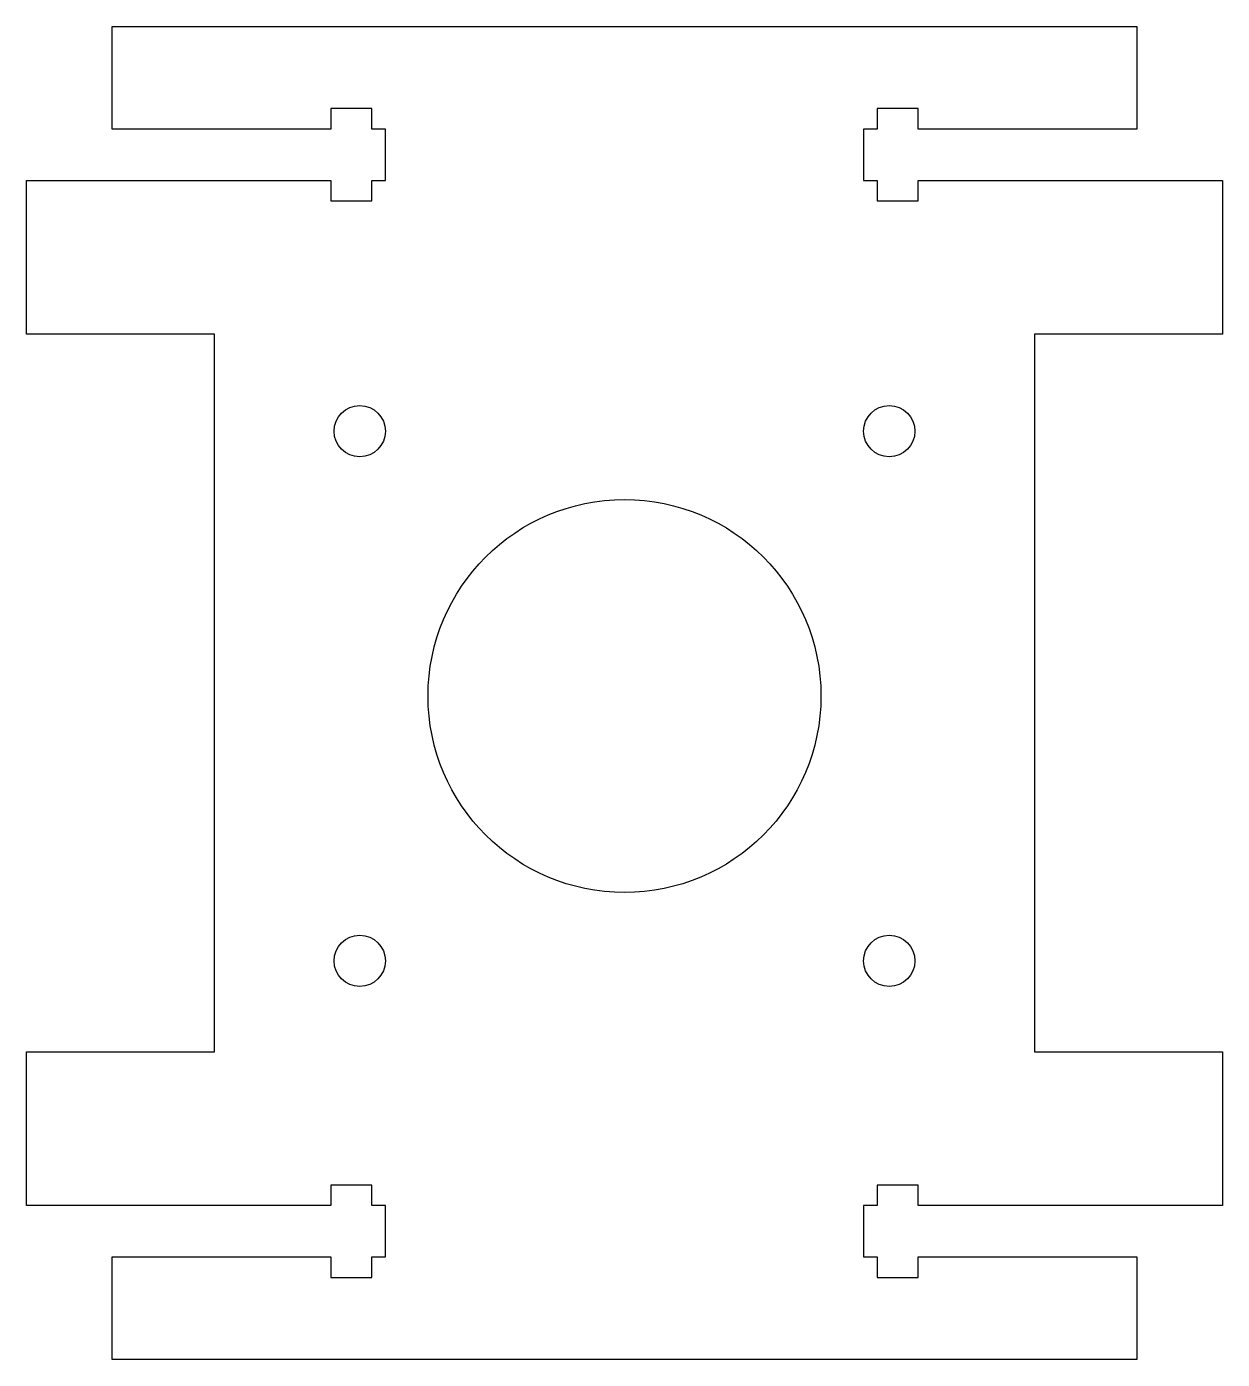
# Model space of a CAD drawing. Header units: millimetres. Extents: x -72 to -2, y 56 to 134.
import ezdxf

# ---------------------------------------------------------------- set-up
doc = ezdxf.new("R2010")
doc.units = ezdxf.units.MM
doc.layers.get('0').update_dxf_attribs({"linetype": 'CONTINUOUS'})

msp = doc.modelspace()

# ---------------------------------------------------------------- linework, layer by layer
msp.add_lwpolyline([(-7, 65), (-19.8, 65), (-19.8, 66.2), (-22.2, 66.2), (-22.2, 65), (-23, 65), (-23, 62), (-22.2, 62), (-22.2, 60.8), (-19.8, 60.8), (-19.8, 62), (-7, 62), (-7, 56), (-67, 56), (-67, 62), (-54.2, 62), (-54.2, 60.8), (-51.8, 60.8), (-51.8, 62), (-51, 62), (-51, 65), (-51.8, 65), (-51.8, 66.2), (-54.2, 66.2), (-54.2, 65), (-67, 65), (-72, 65), (-72, 74), (-61, 74), (-61, 116), (-72, 116), (-72, 125), (-54.2, 125), (-54.2, 123.8), (-51.8, 123.8), (-51.8, 125), (-51, 125), (-51, 128), (-51.8, 128), (-51.8, 129.2), (-54.2, 129.2), (-54.2, 128), (-67, 128), (-67, 134), (-7, 134), (-7, 128), (-19.8, 128), (-19.8, 129.2), (-22.2, 129.2), (-22.2, 128), (-23, 128), (-23, 125), (-22.2, 125), (-22.2, 123.8), (-19.8, 123.8), (-19.8, 125), (-2, 125), (-2, 116), (-13, 116), (-13, 74), (-2, 74), (-2, 65)], close=True)
for centre, radius in [((-52.5, 110.323), 1.5), ((-21.5, 110.323), 1.5), ((-37, 94.823), 11.5), ((-52.5, 79.323), 1.5), ((-21.5, 79.323), 1.5)]:
    msp.add_circle(centre, radius)

doc.saveas('drawing.dxf')
